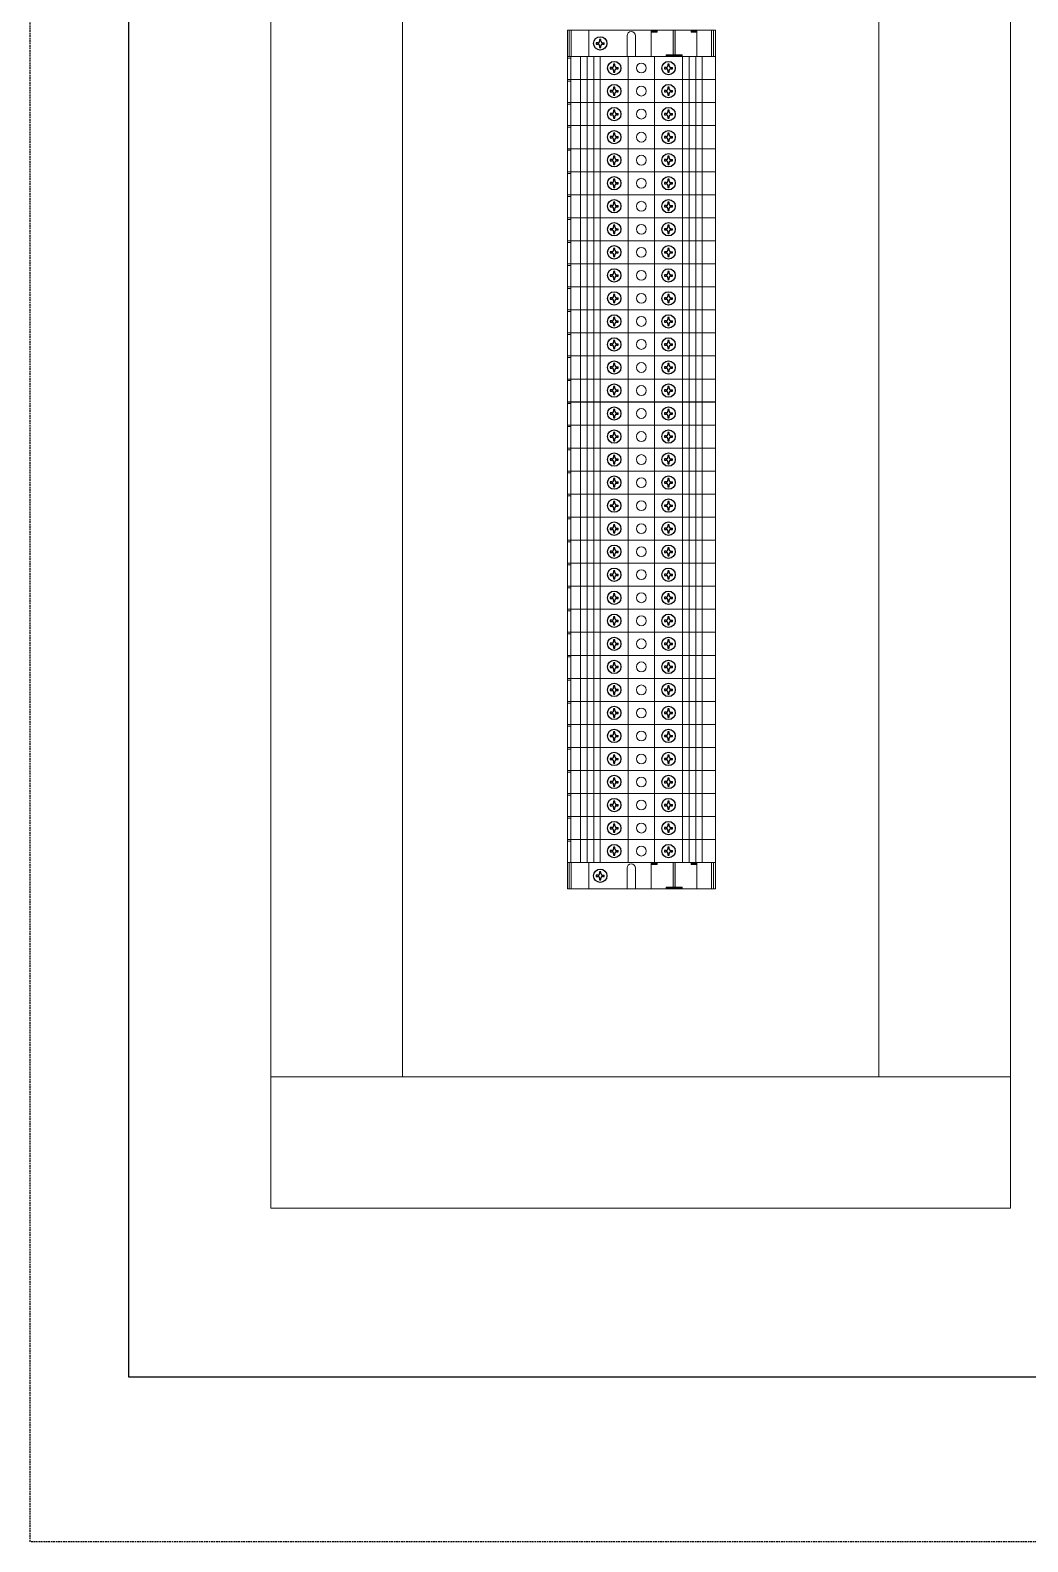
# Model space of a CAD drawing. Extents: x 389985 to 390885, y 303419 to 304619.
# Drawn here: x 389984.8 to 390288.1, y 303418.8 to 303878.3 of the extents above; entities that cross this region are included whole.
import ezdxf

# ---------------------------------------------------------------- set-up
doc = ezdxf.new("R2010")
doc.units = 0
doc.header["$MEASUREMENT"] = 0
doc.linetypes.add('ACAD_ISO02W100', pattern=[15, 12, -3])
doc.linetypes.add('DASHED', pattern=[0.75, 0.5, -0.25])
for name, color, linetype in [('Layer1', 7, 'Continuous'), ('布置图', 30, 'Continuous'), ('文字', 3, 'Continuous')]:
    doc.layers.add(name, color=color, linetype=linetype)
doc.layers.add('细线', color=7, linetype='Continuous', lineweight=0)

# ---------------------------------------------------------------- blocks, each defined once
blk = doc.blocks.new('A$C2AF01363')
at = {"color": 1}
for p, q in [((0, 41), (7, 41)), ((0, 39), (7, 39)), ((0, 37), (7, 37)), ((0, 35), (7, 35)), ((0, 26.5), (7, 26.5)), ((0, 18.5), (7, 18.5)), ((0, 10), (7, 10)), ((0, 8), (7, 8)), ((0, 6), (7, 6)), ((0, 4), (7, 4)), ((0, 1), (7, 1)), ((0.5, 1), (0.5, 0))]:
    blk.add_line(p, q, dxfattribs=at)
at = {"color": 7}
for p, q in [((7, 41), (14, 41)), ((7, 39), (14, 39)), ((7, 37), (14, 37)), ((21, 41), (28.01, 41)), ((21, 39), (28.01, 39)), ((21, 37), (28.01, 37)), ((7, 35), (14, 35)), ((21, 35), (28.01, 35)), ((7, 26.5), (14, 26.5)), ((21, 26.5), (28.01, 26.5)), ((7, 18.5), (14, 18.5)), ((21, 18.5), (28.01, 18.5)), ((7, 10), (14, 10)), ((21, 10), (28.01, 10)), ((7, 8), (14, 8)), ((7, 6), (14, 6)), ((21, 8), (28.01, 8)), ((21, 6), (28.01, 6)), ((7, 4), (14, 4)), ((7, 1), (14, 1)), ((7.5, 1), (7.5, 0)), ((21, 4), (28.01, 4)), ((21, 1), (28.01, 1)), ((21.5, 1), (21.5, 0))]:
    blk.add_line(p, q, dxfattribs=at)
at = {"color": 4}
for p, q in [((14, 41), (21, 41)), ((14, 39), (21, 39)), ((14, 37), (21, 37)), ((14, 35), (21, 35)), ((14, 26.5), (21, 26.5)), ((14, 18.5), (21, 18.5)), ((14, 10), (21, 10)), ((14, 8), (21, 8)), ((14, 6), (21, 6)), ((14, 4), (21, 4)), ((14, 1), (21, 1)), ((14.5, 1), (14.5, 0))]:
    blk.add_line(p, q, dxfattribs=at)
at = {"color": 3}
for p, q in [((28.01, 41), (35.01, 41)), ((28.01, 39), (35.01, 39)), ((28.01, 37), (35.01, 37)), ((28.01, 35), (35.01, 35)), ((28.01, 26.5), (35.01, 26.5)), ((28.01, 18.5), (35.01, 18.5)), ((28.01, 10), (35.01, 10)), ((28.01, 8), (35.01, 8)), ((28.01, 6), (35.01, 6)), ((28.01, 4), (35.01, 4)), ((28.01, 1), (35.01, 1)), ((28.51, 1), (28.51, 0))]:
    blk.add_line(p, q, dxfattribs=at)
at = {"color": 1}
blk.add_lwpolyline([(0, 45), (7, 45), (7, 0), (0, 0)], close=True, dxfattribs=at)
at = {"color": 7}
for points in [[(7, 45), (14, 45), (14, 0), (7, 0)], [(21, 45), (28.01, 45), (28.01, 0), (21, 0)]]:
    blk.add_lwpolyline(points, close=True, dxfattribs=at)
at = {"color": 4}
blk.add_lwpolyline([(14, 45), (21, 45), (21, 0), (14, 0)], close=True, dxfattribs=at)
at = {"color": 3}
blk.add_lwpolyline([(28.01, 45), (35.01, 45), (35.01, 0), (28.01, 0)], close=True, dxfattribs=at)
at = {"color": 1}
blk.add_circle((3.5, 22.5), 1.5, dxfattribs=at)
at = {"color": 7}
for centre in [(10.5, 22.5), (24.51, 22.5)]:
    blk.add_circle(centre, 1.5, dxfattribs=at)
at = {"color": 4}
blk.add_circle((17.5, 22.5), 1.5, dxfattribs=at)
at = {"color": 3}
blk.add_circle((31.51, 22.5), 1.5, dxfattribs=at)
at = {"layer": 'Layer1', "color": 1, "lineweight": -3, "ltscale": 50}
for centre in [(3.5, 30.75), (3.5, 14.25)]:
    blk.add_circle(centre, 2.03, dxfattribs=at)
at = {"layer": 'Layer1', "color": 7, "lineweight": -3, "ltscale": 50}
for centre in [(10.5, 30.75), (24.51, 30.75), (10.5, 14.25), (24.51, 14.25)]:
    blk.add_circle(centre, 2.03, dxfattribs=at)
at = {"layer": 'Layer1', "color": 4, "lineweight": -3, "ltscale": 50}
for centre in [(17.5, 30.75), (17.5, 14.25)]:
    blk.add_circle(centre, 2.03, dxfattribs=at)
at = {"layer": 'Layer1', "color": 3, "lineweight": -3, "ltscale": 50}
for centre in [(31.51, 30.75), (31.51, 14.25)]:
    blk.add_circle(centre, 2.03, dxfattribs=at)
at = {"layer": '文字', "color": 1, "linetype": 'ACAD_ISO02W100'}
for p, q in [((2.81, 30.95), (2.3, 30.95)), ((2.3, 30.95), (2.3, 30.56)), ((2.3, 30.56), (2.81, 30.56)), ((3.71, 31.98), (3.31, 31.98)), ((3.31, 31.46), (3.31, 31.98)), ((3.31, 30.05), (3.31, 29.5)), ((3.31, 29.5), (3.71, 29.5)), ((3.71, 31.46), (3.71, 31.98)), ((3.71, 29.5), (3.71, 30.05)), ((4.77, 30.95), (4.22, 30.95)), ((4.22, 30.56), (4.77, 30.56)), ((4.77, 30.56), (4.77, 30.95)), ((2.81, 14.45), (2.3, 14.45)), ((2.3, 14.45), (2.3, 14.06)), ((2.3, 14.06), (2.81, 14.06)), ((3.71, 15.48), (3.31, 15.48)), ((3.31, 14.96), (3.31, 15.48)), ((3.71, 14.96), (3.71, 15.48)), ((4.77, 14.45), (4.22, 14.45)), ((4.22, 14.06), (4.77, 14.06)), ((4.77, 14.06), (4.77, 14.45)), ((3.31, 13.55), (3.31, 13)), ((3.31, 13), (3.71, 13)), ((3.71, 13), (3.71, 13.55))]:
    blk.add_line(p, q, dxfattribs=at)
at = {"layer": '文字', "color": 7, "linetype": 'ACAD_ISO02W100'}
for p, q in [((9.81, 30.95), (9.3, 30.95)), ((9.3, 30.95), (9.3, 30.56)), ((9.3, 30.56), (9.81, 30.56)), ((10.71, 31.98), (10.32, 31.98)), ((10.32, 31.46), (10.32, 31.98)), ((10.32, 30.05), (10.32, 29.5)), ((10.32, 29.5), (10.71, 29.5)), ((10.71, 31.46), (10.71, 31.98)), ((10.71, 29.5), (10.71, 30.05)), ((11.77, 30.95), (11.22, 30.95)), ((11.22, 30.56), (11.77, 30.56)), ((11.77, 30.56), (11.77, 30.95)), ((23.81, 30.95), (23.3, 30.95)), ((23.3, 30.95), (23.3, 30.56)), ((23.3, 30.56), (23.81, 30.56)), ((24.71, 31.98), (24.32, 31.98)), ((24.32, 31.46), (24.32, 31.98)), ((24.32, 30.05), (24.32, 29.5)), ((24.32, 29.5), (24.71, 29.5)), ((24.71, 31.46), (24.71, 31.98)), ((24.71, 29.5), (24.71, 30.05)), ((25.77, 30.95), (25.22, 30.95)), ((25.22, 30.56), (25.77, 30.56)), ((25.77, 30.56), (25.77, 30.95)), ((9.81, 14.45), (9.3, 14.45)), ((9.3, 14.45), (9.3, 14.06)), ((9.3, 14.06), (9.81, 14.06)), ((10.71, 15.48), (10.32, 15.48)), ((10.32, 14.96), (10.32, 15.48)), ((10.71, 14.96), (10.71, 15.48)), ((11.77, 14.45), (11.22, 14.45)), ((11.22, 14.06), (11.77, 14.06)), ((11.77, 14.06), (11.77, 14.45)), ((23.81, 14.45), (23.3, 14.45)), ((23.3, 14.45), (23.3, 14.06)), ((23.3, 14.06), (23.81, 14.06)), ((24.71, 15.48), (24.32, 15.48)), ((24.32, 14.96), (24.32, 15.48)), ((24.71, 14.96), (24.71, 15.48)), ((25.77, 14.45), (25.22, 14.45)), ((25.22, 14.06), (25.77, 14.06)), ((25.77, 14.06), (25.77, 14.45)), ((10.32, 13.55), (10.32, 13)), ((10.32, 13), (10.71, 13)), ((10.71, 13), (10.71, 13.55)), ((24.32, 13.55), (24.32, 13)), ((24.32, 13), (24.71, 13)), ((24.71, 13), (24.71, 13.55))]:
    blk.add_line(p, q, dxfattribs=at)
at = {"layer": '文字', "color": 4, "linetype": 'ACAD_ISO02W100'}
for p, q in [((16.81, 30.95), (16.3, 30.95)), ((16.3, 30.95), (16.3, 30.56)), ((16.3, 30.56), (16.81, 30.56)), ((17.71, 31.98), (17.32, 31.98)), ((17.32, 31.46), (17.32, 31.98)), ((17.32, 30.05), (17.32, 29.5)), ((17.32, 29.5), (17.71, 29.5)), ((17.71, 31.46), (17.71, 31.98)), ((17.71, 29.5), (17.71, 30.05)), ((18.77, 30.95), (18.22, 30.95)), ((18.22, 30.56), (18.77, 30.56)), ((18.77, 30.56), (18.77, 30.95)), ((16.81, 14.45), (16.3, 14.45)), ((16.3, 14.45), (16.3, 14.06)), ((16.3, 14.06), (16.81, 14.06)), ((17.71, 15.48), (17.32, 15.48)), ((17.32, 14.96), (17.32, 15.48)), ((17.71, 14.96), (17.71, 15.48)), ((18.77, 14.45), (18.22, 14.45)), ((18.22, 14.06), (18.77, 14.06)), ((18.77, 14.06), (18.77, 14.45)), ((17.32, 13.55), (17.32, 13)), ((17.32, 13), (17.71, 13)), ((17.71, 13), (17.71, 13.55))]:
    blk.add_line(p, q, dxfattribs=at)
at = {"layer": '文字', "color": 3, "linetype": 'ACAD_ISO02W100'}
for p, q in [((30.81, 30.95), (30.3, 30.95)), ((30.3, 30.95), (30.3, 30.56)), ((30.3, 30.56), (30.81, 30.56)), ((31.71, 31.98), (31.32, 31.98)), ((31.32, 31.46), (31.32, 31.98)), ((31.32, 30.05), (31.32, 29.5)), ((31.32, 29.5), (31.71, 29.5)), ((31.71, 31.46), (31.71, 31.98)), ((31.71, 29.5), (31.71, 30.05)), ((32.77, 30.95), (32.22, 30.95)), ((32.22, 30.56), (32.77, 30.56)), ((32.77, 30.56), (32.77, 30.95)), ((30.81, 14.45), (30.3, 14.45)), ((30.3, 14.45), (30.3, 14.06)), ((30.3, 14.06), (30.81, 14.06)), ((31.71, 15.48), (31.32, 15.48)), ((31.32, 14.96), (31.32, 15.48)), ((31.71, 14.96), (31.71, 15.48)), ((32.77, 14.45), (32.22, 14.45)), ((32.22, 14.06), (32.77, 14.06)), ((32.77, 14.06), (32.77, 14.45)), ((31.32, 13.55), (31.32, 13)), ((31.32, 13), (31.71, 13)), ((31.71, 13), (31.71, 13.55))]:
    blk.add_line(p, q, dxfattribs=at)
at = {"layer": '文字', "color": 1, "linetype": 'ACAD_ISO02W100'}
for centre, start, end in [((2.81, 31.46), 270, 0), ((2.81, 30.05), 0, 90), ((4.22, 31.46), 180, 270), ((4.22, 30.05), 90, 180), ((2.81, 14.96), 270, 0), ((2.81, 13.55), 0, 90), ((4.22, 14.96), 180, 270), ((4.22, 13.55), 90, 180)]:
    blk.add_arc(centre, 0.509, start, end, dxfattribs=at)
at = {"layer": '文字', "color": 7, "linetype": 'ACAD_ISO02W100'}
for centre, start, end in [((9.81, 31.46), 270, 0), ((9.81, 30.05), 0, 90), ((11.22, 31.46), 180, 270), ((11.22, 30.05), 90, 180), ((23.81, 31.46), 270, 0), ((23.81, 30.05), 0, 90), ((25.22, 31.46), 180, 270), ((25.22, 30.05), 90, 180), ((9.81, 14.96), 270, 0), ((9.81, 13.55), 0, 90), ((11.22, 14.96), 180, 270), ((11.22, 13.55), 90, 180), ((23.81, 14.96), 270, 0), ((23.81, 13.55), 0, 90), ((25.22, 14.96), 180, 270), ((25.22, 13.55), 90, 180)]:
    blk.add_arc(centre, 0.509, start, end, dxfattribs=at)
at = {"layer": '文字', "color": 4, "linetype": 'ACAD_ISO02W100'}
for centre, start, end in [((16.81, 31.46), 270, 0), ((16.81, 30.05), 0, 90), ((18.22, 31.46), 180, 270), ((18.22, 30.05), 90, 180), ((16.81, 14.96), 270, 0), ((16.81, 13.55), 0, 90), ((18.22, 14.96), 180, 270), ((18.22, 13.55), 90, 180)]:
    blk.add_arc(centre, 0.509, start, end, dxfattribs=at)
at = {"layer": '文字', "color": 3, "linetype": 'ACAD_ISO02W100'}
for centre, start, end in [((30.81, 31.46), 270, 0), ((30.81, 30.05), 0, 90), ((32.22, 31.46), 180, 270), ((32.22, 30.05), 90, 180), ((30.81, 14.96), 270, 0), ((30.81, 13.55), 0, 90), ((32.22, 14.96), 180, 270), ((32.22, 13.55), 90, 180)]:
    blk.add_arc(centre, 0.509, start, end, dxfattribs=at)
blk = doc.blocks.new('A$C7F7F6ED6')
for points in [[(0, 39.4), (0, 37.65), (0.6, 37.65), (0.6, 39.4)], [(0, 32.78), (0, 32.12), (7.45, 32.12), (7.45, 32.78)], [(7.45, 34.9), (7.45, 30), (8, 30), (8, 34.9)], [(0, 27.26), (0, 25.51), (0.6, 25.51), (0.6, 27.26)]]:
    blk.add_hatch(color=7).paths.add_polyline_path(points)
at = {"color": 0}
for p, q in [((0, 44.42), (8, 44.42)), ((0, 43.83), (8, 43.83)), ((1.7, 20.72), (8, 20.72)), ((1.7, 18.15), (8, 18.15)), ((0, 6.48), (8, 6.48)), ((0, 1.19), (8, 1.19)), ((0, 0.59), (8, 0.59))]:
    blk.add_line(p, q, dxfattribs=at)
for points in [[(0, 45), (8, 45), (8, 0), (0, 0)], [(0, 39.4), (8, 39.4), (8, 25.51), (0, 25.51)], [(0, 39.4), (0.6, 39.4), (0.6, 37.65), (0, 37.65)], [(0, 32.78), (7.45, 32.78), (7.45, 32.12), (0, 32.12)], [(7.45, 34.9), (8, 34.9), (8, 30), (7.45, 30)], [(0, 27.26), (0.6, 27.26), (0.6, 25.51), (0, 25.51)]]:
    blk.add_lwpolyline(points, close=True, dxfattribs=at)
blk.add_arc((1.7, 19.43), 1.28, 90, 270, dxfattribs=at)
at = {"layer": 'Layer1', "color": 7, "lineweight": -3, "ltscale": 50}
blk.add_circle((4, 10), 2.03, dxfattribs=at)
at = {"layer": '文字', "color": 7, "linetype": 'ACAD_ISO02W100'}
for p, q in [((3.3, 10.2), (2.79, 10.2)), ((2.79, 10.2), (2.79, 9.81)), ((2.79, 9.81), (3.3, 9.81)), ((4.21, 11.23), (3.81, 11.23)), ((3.81, 10.71), (3.81, 11.23)), ((3.81, 9.3), (3.81, 8.75)), ((4.21, 10.71), (4.21, 11.23)), ((4.21, 8.75), (4.21, 9.3)), ((5.27, 10.2), (4.72, 10.2)), ((4.72, 9.81), (5.27, 9.81)), ((5.27, 9.81), (5.27, 10.2)), ((3.81, 8.75), (4.21, 8.75))]:
    blk.add_line(p, q, dxfattribs=at)
for centre, start, end in [((3.3, 10.71), 270, 0), ((3.3, 9.3), 0, 90), ((4.72, 10.71), 180, 270), ((4.72, 9.3), 90, 180)]:
    blk.add_arc(centre, 0.509, start, end, dxfattribs=at)

msp = doc.modelspace()

# ---------------------------------------------------------------- linework, layer by layer
at = {"color": 2}
msp.add_lwpolyline([(390014.81, 304568.77), (390854.81, 304568.77), (390854.81, 303468.77), (390014.81, 303468.77)], close=True, dxfattribs=at)
at = {"lineweight": 0}
for points in [[(390057.96, 303520.15), (390282.81, 303520.15), (390282.81, 304435.8), (390057.96, 304435.8)], [(390097.96, 303560.15), (390242.81, 303560.15), (390242.81, 304435.8), (390097.96, 304435.8)], [(390057.96, 303560.15), (390282.81, 303560.15), (390282.81, 303520.15), (390057.96, 303520.15)]]:
    msp.add_lwpolyline(points, close=True, dxfattribs=at)
at = {"layer": '布置图', "linetype": 'DASHED'}
msp.add_lwpolyline([(389984.81, 304618.77), (390884.81, 304618.77), (390884.81, 303418.77), (389984.81, 303418.77)], close=True, dxfattribs=at)

# ---------------------------------------------------------------- block references
at = {"layer": '细线', "rotation": 270}
for name, p in [('A$C7F7F6ED6', (390148.1, 303878.29)), ('A$C2AF01363', (390148.1, 303870.29)), ('A$C2AF01363', (390148.1, 303835.28)), ('A$C2AF01363', (390148.1, 303800.27)), ('A$C2AF01363', (390148.1, 303765.27)), ('A$C2AF01363', (390148.1, 303730.26)), ('A$C2AF01363', (390148.1, 303695.25)), ('A$C2AF01363', (390148.1, 303660.25)), ('A$C7F7F6ED6', (390148.1, 303625.24))]:
    msp.add_blockref(name, p, dxfattribs=at)

doc.saveas('drawing.dxf')
